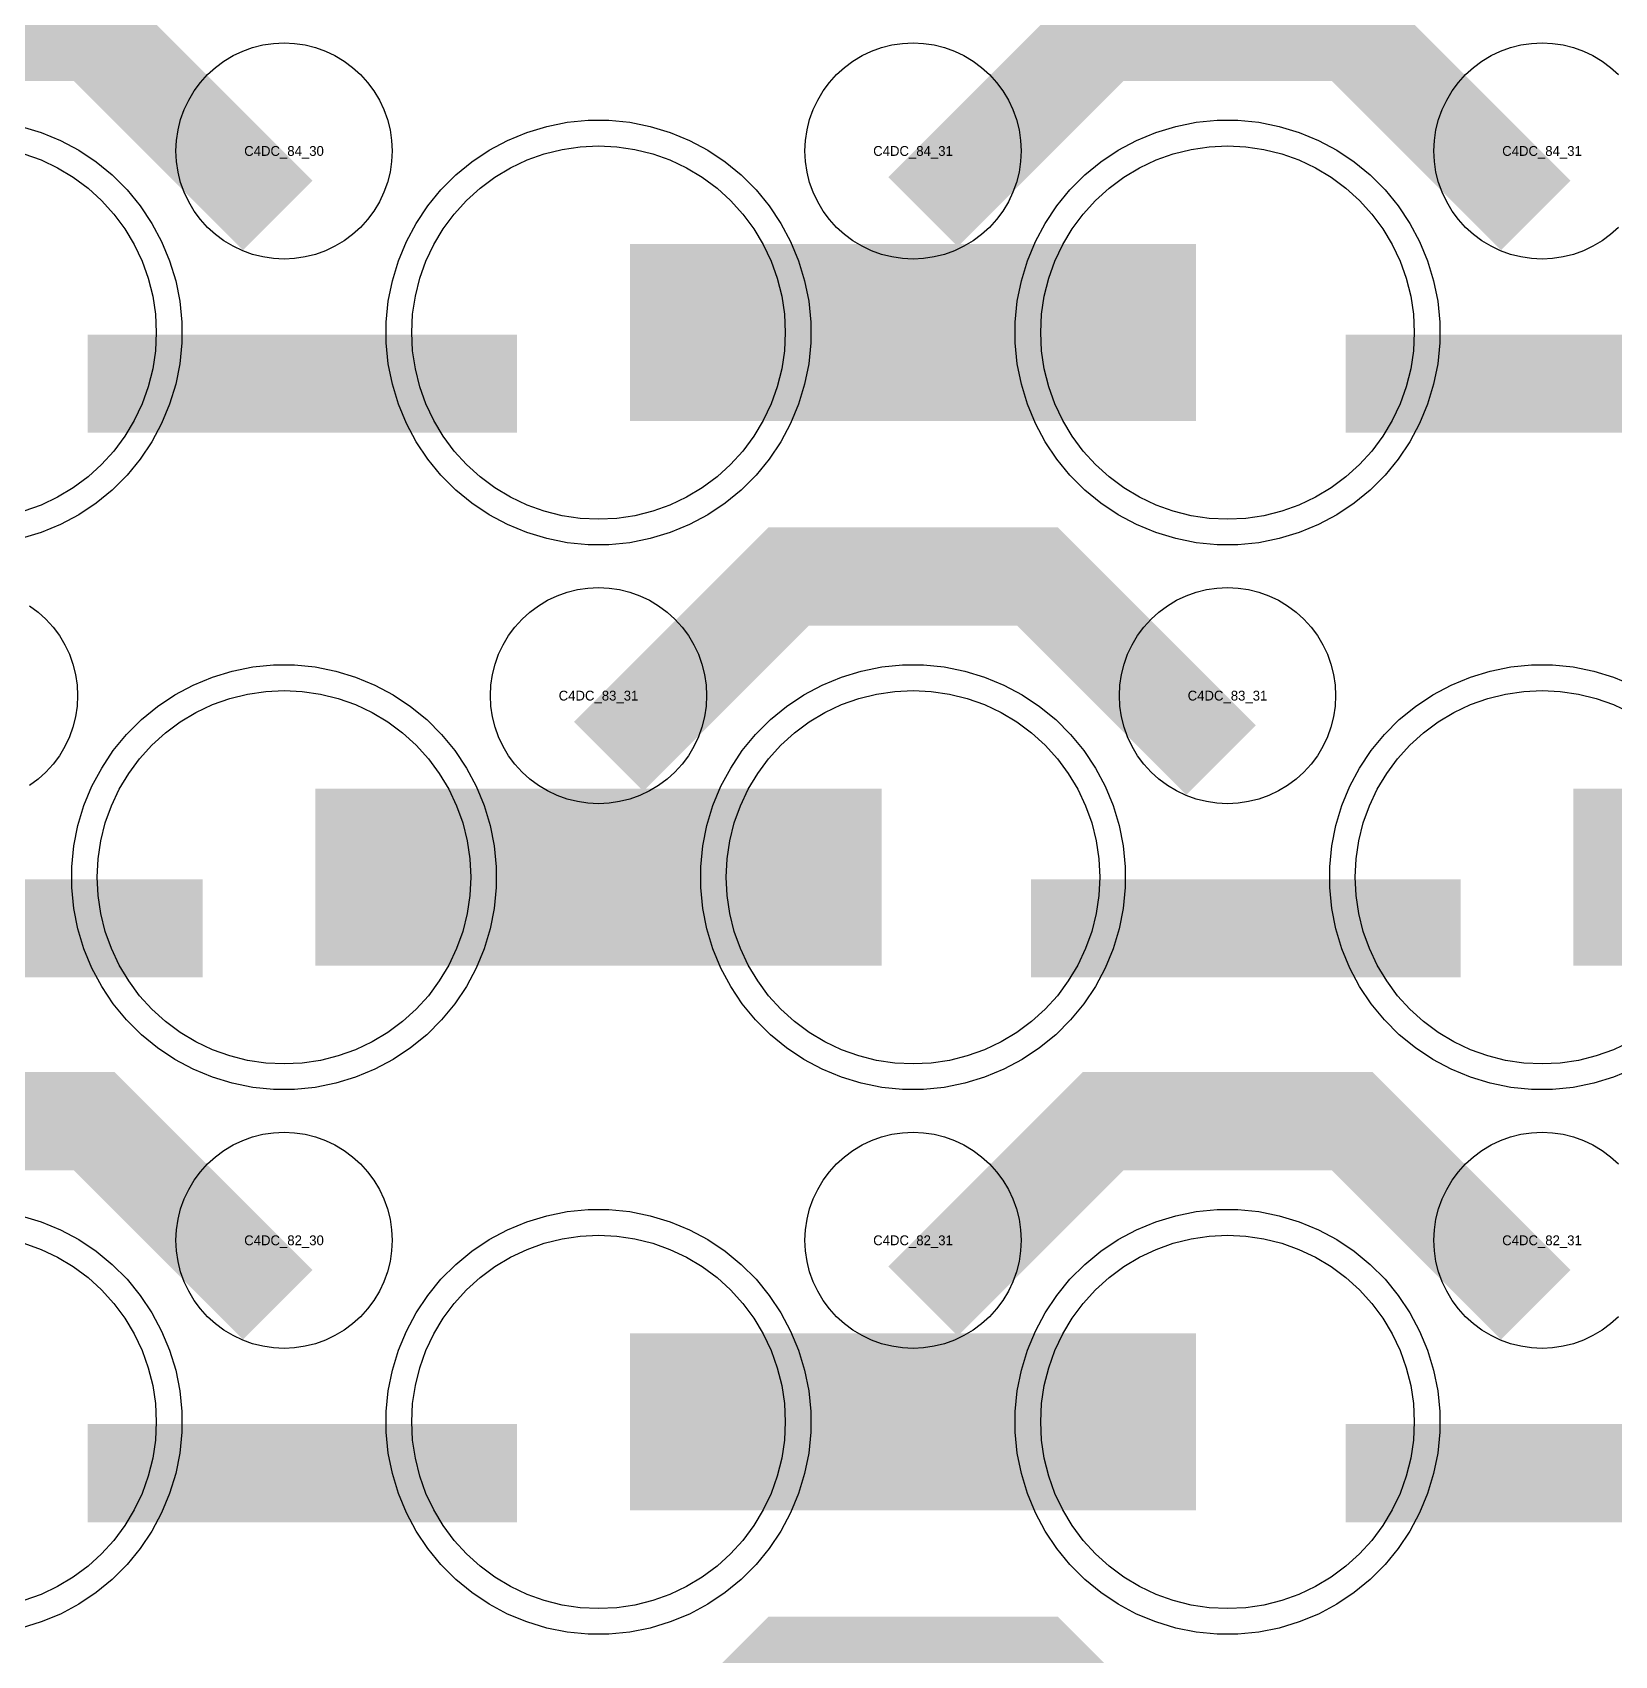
# Model space of a CAD drawing. Extents: x -11880 to 11880, y -14992 to 14992.
# Drawn here: x -2224 to -1821.5, y -3536.8 to -3123.9 of the extents above; entities that cross this region are included whole.
import ezdxf
from ezdxf.enums import TextEntityAlignment as Align

# ---------------------------------------------------------------- set-up
doc = ezdxf.new("R2010")
doc.units = 0
doc.header["$MEASUREMENT"] = 0
for name, color, linetype in [('GDS_775_DT_237', 138, 'CONTINUOUS'), ('RDL1_FS', 34, 'CONTINUOUS'), ('RDL_BS', 160, 'CONTINUOUS')]:
    doc.layers.add(name, color=color, linetype=linetype)

msp = doc.modelspace()

# ---------------------------------------------------------------- linework, layer by layer
at = {"layer": 'RDL1_FS'}
for points in [[(-2080, -3247.694), (-2084.657, -3247.465), (-2089.268, -3246.781), (-2093.791, -3245.649), (-2098.181, -3244.077), (-2102.395, -3242.085), (-2106.395, -3239.687), (-2110.14, -3236.909), (-2113.594, -3233.779), (-2116.724, -3230.325), (-2119.502, -3226.58), (-2121.9, -3222.58), (-2123.892, -3218.366), (-2125.464, -3213.976), (-2126.596, -3209.453), (-2127.28, -3204.842), (-2127.509, -3200.185), (-2127.28, -3195.528), (-2126.596, -3190.917), (-2125.464, -3186.394), (-2123.892, -3182.004), (-2121.9, -3177.79), (-2119.502, -3173.79), (-2116.724, -3170.045), (-2113.594, -3166.591), (-2110.14, -3163.461), (-2106.395, -3160.683), (-2102.395, -3158.285), (-2098.181, -3156.293), (-2093.791, -3154.721), (-2089.268, -3153.589), (-2084.657, -3152.905), (-2080, -3152.676), (-2075.343, -3152.905), (-2070.732, -3153.589), (-2066.209, -3154.721), (-2061.819, -3156.293), (-2057.605, -3158.285), (-2053.605, -3160.683), (-2049.86, -3163.461), (-2046.406, -3166.591), (-2043.276, -3170.045), (-2040.498, -3173.79), (-2038.1, -3177.79), (-2036.108, -3182.004), (-2034.536, -3186.394), (-2033.404, -3190.917), (-2032.72, -3195.528), (-2032.491, -3200.185), (-2032.72, -3204.842), (-2033.404, -3209.453), (-2034.536, -3213.976), (-2036.108, -3218.366), (-2038.1, -3222.58), (-2040.498, -3226.58), (-2043.276, -3230.325), (-2046.406, -3233.779), (-2049.86, -3236.909), (-2053.605, -3239.687), (-2057.605, -3242.085), (-2061.819, -3244.077), (-2066.209, -3245.649), (-2070.732, -3246.781), (-2075.343, -3247.465)], [(-1920, -3247.694), (-1924.657, -3247.465), (-1929.268, -3246.781), (-1933.791, -3245.649), (-1938.181, -3244.077), (-1942.395, -3242.085), (-1946.395, -3239.687), (-1950.14, -3236.909), (-1953.594, -3233.779), (-1956.724, -3230.325), (-1959.502, -3226.58), (-1961.9, -3222.58), (-1963.892, -3218.366), (-1965.464, -3213.976), (-1966.596, -3209.453), (-1967.28, -3204.842), (-1967.509, -3200.185), (-1967.28, -3195.528), (-1966.596, -3190.917), (-1965.464, -3186.394), (-1963.892, -3182.004), (-1961.9, -3177.79), (-1959.502, -3173.79), (-1956.724, -3170.045), (-1953.594, -3166.591), (-1950.14, -3163.461), (-1946.395, -3160.683), (-1942.395, -3158.285), (-1938.181, -3156.293), (-1933.791, -3154.721), (-1929.268, -3153.589), (-1924.657, -3152.905), (-1920, -3152.676), (-1915.343, -3152.905), (-1910.732, -3153.589), (-1906.209, -3154.721), (-1901.819, -3156.293), (-1897.605, -3158.285), (-1893.605, -3160.683), (-1889.86, -3163.461), (-1886.406, -3166.591), (-1883.276, -3170.045), (-1880.498, -3173.79), (-1878.1, -3177.79), (-1876.108, -3182.004), (-1874.536, -3186.394), (-1873.404, -3190.917), (-1872.72, -3195.528), (-1872.491, -3200.185), (-1872.72, -3204.842), (-1873.404, -3209.453), (-1874.536, -3213.976), (-1876.108, -3218.366), (-1878.1, -3222.58), (-1880.498, -3226.58), (-1883.276, -3230.325), (-1886.406, -3233.779), (-1889.86, -3236.909), (-1893.605, -3239.687), (-1897.605, -3242.085), (-1901.819, -3244.077), (-1906.209, -3245.649), (-1910.732, -3246.781), (-1915.343, -3247.465)], [(-2160, -3386.254), (-2164.657, -3386.025), (-2169.268, -3385.341), (-2173.791, -3384.209), (-2178.181, -3382.637), (-2182.395, -3380.645), (-2186.395, -3378.247), (-2190.14, -3375.469), (-2193.594, -3372.339), (-2196.724, -3368.885), (-2199.502, -3365.14), (-2201.9, -3361.14), (-2203.892, -3356.926), (-2205.464, -3352.536), (-2206.596, -3348.013), (-2207.28, -3343.402), (-2207.509, -3338.745), (-2207.28, -3334.088), (-2206.596, -3329.477), (-2205.464, -3324.954), (-2203.892, -3320.564), (-2201.9, -3316.35), (-2199.502, -3312.35), (-2196.724, -3308.605), (-2193.594, -3305.151), (-2190.14, -3302.021), (-2186.395, -3299.243), (-2182.395, -3296.845), (-2178.181, -3294.853), (-2173.791, -3293.281), (-2169.268, -3292.149), (-2164.657, -3291.465), (-2160, -3291.236), (-2155.343, -3291.465), (-2150.732, -3292.149), (-2146.209, -3293.281), (-2141.819, -3294.853), (-2137.605, -3296.845), (-2133.605, -3299.243), (-2129.86, -3302.021), (-2126.406, -3305.151), (-2123.276, -3308.605), (-2120.498, -3312.35), (-2118.1, -3316.35), (-2116.108, -3320.564), (-2114.536, -3324.954), (-2113.404, -3329.477), (-2112.72, -3334.088), (-2112.491, -3338.745), (-2112.72, -3343.402), (-2113.404, -3348.013), (-2114.536, -3352.536), (-2116.108, -3356.926), (-2118.1, -3361.14), (-2120.498, -3365.14), (-2123.276, -3368.885), (-2126.406, -3372.339), (-2129.86, -3375.469), (-2133.605, -3378.247), (-2137.605, -3380.645), (-2141.819, -3382.637), (-2146.209, -3384.209), (-2150.732, -3385.341), (-2155.343, -3386.025)], [(-2000, -3386.254), (-2004.657, -3386.025), (-2009.268, -3385.341), (-2013.791, -3384.209), (-2018.181, -3382.637), (-2022.395, -3380.645), (-2026.395, -3378.247), (-2030.14, -3375.469), (-2033.594, -3372.339), (-2036.724, -3368.885), (-2039.502, -3365.14), (-2041.9, -3361.14), (-2043.892, -3356.926), (-2045.464, -3352.536), (-2046.596, -3348.013), (-2047.28, -3343.402), (-2047.509, -3338.745), (-2047.28, -3334.088), (-2046.596, -3329.477), (-2045.464, -3324.954), (-2043.892, -3320.564), (-2041.9, -3316.35), (-2039.502, -3312.35), (-2036.724, -3308.605), (-2033.594, -3305.151), (-2030.14, -3302.021), (-2026.395, -3299.243), (-2022.395, -3296.845), (-2018.181, -3294.853), (-2013.791, -3293.281), (-2009.268, -3292.149), (-2004.657, -3291.465), (-2000, -3291.236), (-1995.343, -3291.465), (-1990.732, -3292.149), (-1986.209, -3293.281), (-1981.819, -3294.853), (-1977.605, -3296.845), (-1973.605, -3299.243), (-1969.86, -3302.021), (-1966.406, -3305.151), (-1963.276, -3308.605), (-1960.498, -3312.35), (-1958.1, -3316.35), (-1956.108, -3320.564), (-1954.536, -3324.954), (-1953.404, -3329.477), (-1952.72, -3334.088), (-1952.491, -3338.745), (-1952.72, -3343.402), (-1953.404, -3348.013), (-1954.536, -3352.536), (-1956.108, -3356.926), (-1958.1, -3361.14), (-1960.498, -3365.14), (-1963.276, -3368.885), (-1966.406, -3372.339), (-1969.86, -3375.469), (-1973.605, -3378.247), (-1977.605, -3380.645), (-1981.819, -3382.637), (-1986.209, -3384.209), (-1990.732, -3385.341), (-1995.343, -3386.025)], [(-2080, -3524.819), (-2084.657, -3524.59), (-2089.268, -3523.906), (-2093.791, -3522.774), (-2098.181, -3521.202), (-2102.395, -3519.21), (-2106.395, -3516.812), (-2110.14, -3514.034), (-2113.594, -3510.904), (-2116.724, -3507.45), (-2119.502, -3503.705), (-2121.9, -3499.705), (-2123.892, -3495.491), (-2125.464, -3491.101), (-2126.596, -3486.578), (-2127.28, -3481.967), (-2127.509, -3477.31), (-2127.28, -3472.653), (-2126.596, -3468.042), (-2125.464, -3463.519), (-2123.892, -3459.129), (-2121.9, -3454.915), (-2119.502, -3450.915), (-2116.724, -3447.17), (-2113.594, -3443.716), (-2110.14, -3440.586), (-2106.395, -3437.808), (-2102.395, -3435.41), (-2098.181, -3433.418), (-2093.791, -3431.846), (-2089.268, -3430.714), (-2084.657, -3430.03), (-2080, -3429.801), (-2075.343, -3430.03), (-2070.732, -3430.714), (-2066.209, -3431.846), (-2061.819, -3433.418), (-2057.605, -3435.41), (-2053.605, -3437.808), (-2049.86, -3440.586), (-2046.406, -3443.716), (-2043.276, -3447.17), (-2040.498, -3450.915), (-2038.1, -3454.915), (-2036.108, -3459.129), (-2034.536, -3463.519), (-2033.404, -3468.042), (-2032.72, -3472.653), (-2032.491, -3477.31), (-2032.72, -3481.967), (-2033.404, -3486.578), (-2034.536, -3491.101), (-2036.108, -3495.491), (-2038.1, -3499.705), (-2040.498, -3503.705), (-2043.276, -3507.45), (-2046.406, -3510.904), (-2049.86, -3514.034), (-2053.605, -3516.812), (-2057.605, -3519.21), (-2061.819, -3521.202), (-2066.209, -3522.774), (-2070.732, -3523.906), (-2075.343, -3524.59)], [(-1920, -3524.819), (-1924.657, -3524.59), (-1929.268, -3523.906), (-1933.791, -3522.774), (-1938.181, -3521.202), (-1942.395, -3519.21), (-1946.395, -3516.812), (-1950.14, -3514.034), (-1953.594, -3510.904), (-1956.724, -3507.45), (-1959.502, -3503.705), (-1961.9, -3499.705), (-1963.892, -3495.491), (-1965.464, -3491.101), (-1966.596, -3486.578), (-1967.28, -3481.967), (-1967.509, -3477.31), (-1967.28, -3472.653), (-1966.596, -3468.042), (-1965.464, -3463.519), (-1963.892, -3459.129), (-1961.9, -3454.915), (-1959.502, -3450.915), (-1956.724, -3447.17), (-1953.594, -3443.716), (-1950.14, -3440.586), (-1946.395, -3437.808), (-1942.395, -3435.41), (-1938.181, -3433.418), (-1933.791, -3431.846), (-1929.268, -3430.714), (-1924.657, -3430.03), (-1920, -3429.801), (-1915.343, -3430.03), (-1910.732, -3430.714), (-1906.209, -3431.846), (-1901.819, -3433.418), (-1897.605, -3435.41), (-1893.605, -3437.808), (-1889.86, -3440.586), (-1886.406, -3443.716), (-1883.276, -3447.17), (-1880.498, -3450.915), (-1878.1, -3454.915), (-1876.108, -3459.129), (-1874.536, -3463.519), (-1873.404, -3468.042), (-1872.72, -3472.653), (-1872.491, -3477.31), (-1872.72, -3481.967), (-1873.404, -3486.578), (-1874.536, -3491.101), (-1876.108, -3495.491), (-1878.1, -3499.705), (-1880.498, -3503.705), (-1883.276, -3507.45), (-1886.406, -3510.904), (-1889.86, -3514.034), (-1893.605, -3516.812), (-1897.605, -3519.21), (-1901.819, -3521.202), (-1906.209, -3522.774), (-1910.732, -3523.906), (-1915.343, -3524.59)]]:
    msp.add_lwpolyline(points, close=True, dxfattribs=at)
for points in [[(-2226.209, -3154.721), (-2221.819, -3156.293), (-2217.605, -3158.285), (-2213.605, -3160.683), (-2209.86, -3163.461), (-2206.406, -3166.591), (-2203.276, -3170.045), (-2200.498, -3173.79), (-2198.1, -3177.79), (-2196.108, -3182.004), (-2194.536, -3186.394), (-2193.404, -3190.917), (-2192.72, -3195.528), (-2192.491, -3200.185), (-2192.72, -3204.842), (-2193.404, -3209.453), (-2194.536, -3213.976), (-2196.108, -3218.366), (-2198.1, -3222.58), (-2200.498, -3226.58), (-2203.276, -3230.325), (-2206.406, -3233.779), (-2209.86, -3236.909), (-2213.605, -3239.687), (-2217.605, -3242.085), (-2221.819, -3244.077), (-2226.209, -3245.649)], [(-1817.605, -3380.645), (-1821.819, -3382.637), (-1826.209, -3384.209), (-1830.732, -3385.341), (-1835.343, -3386.025), (-1840, -3386.254), (-1844.657, -3386.025), (-1849.268, -3385.341), (-1853.791, -3384.209), (-1858.181, -3382.637), (-1862.395, -3380.645), (-1866.395, -3378.247), (-1870.14, -3375.469), (-1873.594, -3372.339), (-1876.724, -3368.885), (-1879.502, -3365.14), (-1881.9, -3361.14), (-1883.892, -3356.926), (-1885.464, -3352.536), (-1886.596, -3348.013), (-1887.28, -3343.402), (-1887.509, -3338.745), (-1887.28, -3334.088), (-1886.596, -3329.477), (-1885.464, -3324.954), (-1883.892, -3320.564), (-1881.9, -3316.35), (-1879.502, -3312.35), (-1876.724, -3308.605), (-1873.594, -3305.151), (-1870.14, -3302.021), (-1866.395, -3299.243), (-1862.395, -3296.845), (-1858.181, -3294.853), (-1853.791, -3293.281), (-1849.268, -3292.149), (-1844.657, -3291.465), (-1840, -3291.236), (-1835.343, -3291.465), (-1830.732, -3292.149), (-1826.209, -3293.281), (-1821.819, -3294.853), (-1817.605, -3296.845)], [(-2226.209, -3431.846), (-2221.819, -3433.418), (-2217.605, -3435.41), (-2213.605, -3437.808), (-2209.86, -3440.586), (-2206.406, -3443.716), (-2203.276, -3447.17), (-2200.498, -3450.915), (-2198.1, -3454.915), (-2196.108, -3459.129), (-2194.536, -3463.519), (-2193.404, -3468.042), (-2192.72, -3472.653), (-2192.491, -3477.31), (-2192.72, -3481.967), (-2193.404, -3486.578), (-2194.536, -3491.101), (-2196.108, -3495.491), (-2198.1, -3499.705), (-2200.498, -3503.705), (-2203.276, -3507.45), (-2206.406, -3510.904), (-2209.86, -3514.034), (-2213.605, -3516.812), (-2217.605, -3519.21), (-2221.819, -3521.202), (-2226.209, -3522.774)]]:
    msp.add_lwpolyline(points, dxfattribs=at)
for points in [[(-2071.998, -3200.185, 45, 45, 0), (-1999.998, -3200.185, 45, 45, 0)], [(-1999.998, -3200.185, 45, 45, 0), (-1927.998, -3200.185, 45, 45, 0)], [(-2151.998, -3338.745, 45, 45, 0), (-2079.998, -3338.745, 45, 45, 0)], [(-2079.998, -3338.745, 45, 45, 0), (-2007.998, -3338.745, 45, 45, 0)], [(-1831.998, -3338.745, 45, 45, 0), (-1759.998, -3338.745, 45, 45, 0)], [(-2071.998, -3477.31, 45, 45, 0), (-1999.998, -3477.31, 45, 45, 0)], [(-1999.998, -3477.31, 45, 45, 0), (-1927.998, -3477.31, 45, 45, 0)]]:
    msp.add_lwpolyline(points, format="xyseb", dxfattribs=at)
at = {"layer": 'RDL_BS'}
for points in [[(-2161.599, -3170.398, 25, 25, 0), (-2208.313, -3123.684, 25, 25, 0), (-2238.071, -3123.684, 25, 25, 0)], [(-1997.438, -3169.499, 25, 25, 0), (-1951.623, -3123.684, 25, 25, 0), (-1918.07, -3123.684, 25, 25, 0)], [(-1841.599, -3170.398, 25, 25, 0), (-1888.313, -3123.684, 25, 25, 0), (-1918.071, -3123.684, 25, 25, 0)], [(-2209.984, -3213.198, 25, 25, 0), (-2100.719, -3213.198, 25, 25, 0)], [(-1889.984, -3213.198, 25, 25, 0), (-1780.719, -3213.198, 25, 25, 0)], [(-2077.438, -3308.059, 25, 25, 0), (-2031.623, -3262.244, 25, 25, 0), (-1998.07, -3262.244, 25, 25, 0)], [(-1921.599, -3308.958, 25, 25, 0), (-1968.313, -3262.244, 25, 25, 0), (-1998.071, -3262.244, 25, 25, 0)], [(-2289.984, -3351.758, 25, 25, 0), (-2180.719, -3351.758, 25, 25, 0)], [(-1969.984, -3351.758, 25, 25, 0), (-1860.719, -3351.758, 25, 25, 0)], [(-2161.599, -3447.523, 25, 25, 0), (-2208.313, -3400.809, 25, 25, 0), (-2238.071, -3400.809, 25, 25, 0)], [(-1997.438, -3446.624, 25, 25, 0), (-1951.623, -3400.809, 25, 25, 0), (-1918.07, -3400.809, 25, 25, 0)], [(-1841.599, -3447.523, 25, 25, 0), (-1888.313, -3400.809, 25, 25, 0), (-1918.071, -3400.809, 25, 25, 0)], [(-2209.984, -3490.323, 25, 25, 0), (-2100.719, -3490.323, 25, 25, 0)], [(-1889.984, -3490.323, 25, 25, 0), (-1780.719, -3490.323, 25, 25, 0)], [(-2077.438, -3585.189, 25, 25, 0), (-2031.623, -3539.374, 25, 25, 0), (-1998.07, -3539.374, 25, 25, 0)], [(-1921.599, -3586.088, 25, 25, 0), (-1968.313, -3539.374, 25, 25, 0), (-1998.071, -3539.374, 25, 25, 0)]]:
    msp.add_lwpolyline(points, format="xyseb", dxfattribs=at)
for points in [[(-2160, -3181.491), (-2162.693, -3181.359), (-2165.365, -3180.963), (-2167.984, -3180.306), (-2170.519, -3179.399), (-2172.956, -3178.247), (-2175.28, -3176.854), (-2177.443, -3175.251), (-2179.442, -3173.439), (-2181.254, -3171.44), (-2182.857, -3169.277), (-2184.25, -3166.953), (-2185.402, -3164.516), (-2186.309, -3161.981), (-2186.966, -3159.362), (-2187.362, -3156.69), (-2187.494, -3153.997), (-2187.362, -3151.304), (-2186.966, -3148.632), (-2186.309, -3146.013), (-2185.402, -3143.478), (-2184.25, -3141.041), (-2182.857, -3138.717), (-2181.254, -3136.554), (-2179.442, -3134.555), (-2177.443, -3132.743), (-2175.28, -3131.14), (-2172.956, -3129.747), (-2170.519, -3128.595), (-2167.984, -3127.688), (-2165.365, -3127.031), (-2162.693, -3126.635), (-2160, -3126.503), (-2157.307, -3126.635), (-2154.635, -3127.031), (-2152.016, -3127.688), (-2149.481, -3128.595), (-2147.044, -3129.747), (-2144.72, -3131.14), (-2142.557, -3132.743), (-2140.558, -3134.555), (-2138.746, -3136.554), (-2137.143, -3138.717), (-2135.75, -3141.041), (-2134.598, -3143.478), (-2133.691, -3146.013), (-2133.034, -3148.632), (-2132.638, -3151.304), (-2132.506, -3153.997), (-2132.638, -3156.69), (-2133.034, -3159.362), (-2133.691, -3161.981), (-2134.598, -3164.516), (-2135.75, -3166.953), (-2137.143, -3169.277), (-2138.746, -3171.44), (-2140.558, -3173.439), (-2142.557, -3175.251), (-2144.72, -3176.854), (-2147.044, -3178.247), (-2149.481, -3179.399), (-2152.016, -3180.306), (-2154.635, -3180.963), (-2157.307, -3181.359)], [(-2000, -3181.491), (-2002.693, -3181.359), (-2005.365, -3180.963), (-2007.984, -3180.306), (-2010.519, -3179.399), (-2012.956, -3178.247), (-2015.28, -3176.854), (-2017.443, -3175.251), (-2019.442, -3173.439), (-2021.254, -3171.44), (-2022.857, -3169.277), (-2024.25, -3166.953), (-2025.402, -3164.516), (-2026.309, -3161.981), (-2026.966, -3159.362), (-2027.362, -3156.69), (-2027.494, -3153.997), (-2027.362, -3151.304), (-2026.966, -3148.632), (-2026.309, -3146.013), (-2025.402, -3143.478), (-2024.25, -3141.041), (-2022.857, -3138.717), (-2021.254, -3136.554), (-2019.442, -3134.555), (-2017.443, -3132.743), (-2015.28, -3131.14), (-2012.956, -3129.747), (-2010.519, -3128.595), (-2007.984, -3127.688), (-2005.365, -3127.031), (-2002.693, -3126.635), (-2000, -3126.503), (-1997.307, -3126.635), (-1994.635, -3127.031), (-1992.016, -3127.688), (-1989.481, -3128.595), (-1987.044, -3129.747), (-1984.72, -3131.14), (-1982.557, -3132.743), (-1980.558, -3134.555), (-1978.746, -3136.554), (-1977.143, -3138.717), (-1975.75, -3141.041), (-1974.598, -3143.478), (-1973.691, -3146.013), (-1973.034, -3148.632), (-1972.638, -3151.304), (-1972.506, -3153.997), (-1972.638, -3156.69), (-1973.034, -3159.362), (-1973.691, -3161.981), (-1974.598, -3164.516), (-1975.75, -3166.953), (-1977.143, -3169.277), (-1978.746, -3171.44), (-1980.558, -3173.439), (-1982.557, -3175.251), (-1984.72, -3176.854), (-1987.044, -3178.247), (-1989.481, -3179.399), (-1992.016, -3180.306), (-1994.635, -3180.963), (-1997.307, -3181.359)], [(-2082.644, -3254.185), (-2087.938, -3253.668), (-2093.165, -3252.622), (-2098.205, -3251.091), (-2103.115, -3249.06), (-2107.777, -3246.568), (-2112.191, -3243.621), (-2116.292, -3240.259), (-2120.074, -3236.477), (-2123.436, -3232.376), (-2126.383, -3227.962), (-2128.875, -3223.3), (-2130.906, -3218.39), (-2132.437, -3213.35), (-2133.483, -3208.123), (-2134, -3202.829), (-2134, -3197.541), (-2133.483, -3192.247), (-2132.437, -3187.02), (-2130.906, -3181.98), (-2128.875, -3177.07), (-2126.383, -3172.408), (-2123.436, -3167.994), (-2120.074, -3163.893), (-2116.292, -3160.111), (-2112.191, -3156.749), (-2107.777, -3153.802), (-2103.115, -3151.31), (-2098.205, -3149.279), (-2093.165, -3147.748), (-2087.938, -3146.702), (-2082.644, -3146.185), (-2077.356, -3146.185), (-2072.062, -3146.702), (-2066.835, -3147.748), (-2061.795, -3149.279), (-2056.885, -3151.31), (-2052.223, -3153.802), (-2047.809, -3156.749), (-2043.708, -3160.111), (-2039.926, -3163.893), (-2036.564, -3167.994), (-2033.617, -3172.408), (-2031.125, -3177.07), (-2029.094, -3181.98), (-2027.563, -3187.02), (-2026.517, -3192.247), (-2026, -3197.541), (-2026, -3202.829), (-2026.517, -3208.123), (-2027.563, -3213.35), (-2029.094, -3218.39), (-2031.125, -3223.3), (-2033.617, -3227.962), (-2036.564, -3232.376), (-2039.926, -3236.477), (-2043.708, -3240.259), (-2047.809, -3243.621), (-2052.223, -3246.568), (-2056.885, -3249.06), (-2061.795, -3251.091), (-2066.835, -3252.622), (-2072.062, -3253.668), (-2077.356, -3254.185)], [(-1922.644, -3254.185), (-1927.938, -3253.668), (-1933.165, -3252.622), (-1938.205, -3251.091), (-1943.115, -3249.06), (-1947.777, -3246.568), (-1952.191, -3243.621), (-1956.292, -3240.259), (-1960.074, -3236.477), (-1963.436, -3232.376), (-1966.383, -3227.962), (-1968.875, -3223.3), (-1970.906, -3218.39), (-1972.437, -3213.35), (-1973.483, -3208.123), (-1974, -3202.829), (-1974, -3197.541), (-1973.483, -3192.247), (-1972.437, -3187.02), (-1970.906, -3181.98), (-1968.875, -3177.07), (-1966.383, -3172.408), (-1963.436, -3167.994), (-1960.074, -3163.893), (-1956.292, -3160.111), (-1952.191, -3156.749), (-1947.777, -3153.802), (-1943.115, -3151.31), (-1938.205, -3149.279), (-1933.165, -3147.748), (-1927.938, -3146.702), (-1922.644, -3146.185), (-1917.356, -3146.185), (-1912.062, -3146.702), (-1906.835, -3147.748), (-1901.795, -3149.279), (-1896.885, -3151.31), (-1892.223, -3153.802), (-1887.809, -3156.749), (-1883.708, -3160.111), (-1879.926, -3163.893), (-1876.564, -3167.994), (-1873.617, -3172.408), (-1871.125, -3177.07), (-1869.094, -3181.98), (-1867.563, -3187.02), (-1866.517, -3192.247), (-1866, -3197.541), (-1866, -3202.829), (-1866.517, -3208.123), (-1867.563, -3213.35), (-1869.094, -3218.39), (-1871.125, -3223.3), (-1873.617, -3227.962), (-1876.564, -3232.376), (-1879.926, -3236.477), (-1883.708, -3240.259), (-1887.809, -3243.621), (-1892.223, -3246.568), (-1896.885, -3249.06), (-1901.795, -3251.091), (-1906.835, -3252.622), (-1912.062, -3253.668), (-1917.356, -3254.185)], [(-2080, -3320.051), (-2082.693, -3319.919), (-2085.365, -3319.523), (-2087.984, -3318.866), (-2090.519, -3317.959), (-2092.956, -3316.807), (-2095.28, -3315.414), (-2097.443, -3313.811), (-2099.442, -3311.999), (-2101.254, -3310), (-2102.857, -3307.837), (-2104.25, -3305.513), (-2105.402, -3303.076), (-2106.309, -3300.541), (-2106.966, -3297.922), (-2107.362, -3295.25), (-2107.494, -3292.557), (-2107.362, -3289.864), (-2106.966, -3287.192), (-2106.309, -3284.573), (-2105.402, -3282.038), (-2104.25, -3279.601), (-2102.857, -3277.277), (-2101.254, -3275.114), (-2099.442, -3273.115), (-2097.443, -3271.303), (-2095.28, -3269.7), (-2092.956, -3268.307), (-2090.519, -3267.155), (-2087.984, -3266.248), (-2085.365, -3265.591), (-2082.693, -3265.195), (-2080, -3265.063), (-2077.307, -3265.195), (-2074.635, -3265.591), (-2072.016, -3266.248), (-2069.481, -3267.155), (-2067.044, -3268.307), (-2064.72, -3269.7), (-2062.557, -3271.303), (-2060.558, -3273.115), (-2058.746, -3275.114), (-2057.143, -3277.277), (-2055.75, -3279.601), (-2054.598, -3282.038), (-2053.691, -3284.573), (-2053.034, -3287.192), (-2052.638, -3289.864), (-2052.506, -3292.557), (-2052.638, -3295.25), (-2053.034, -3297.922), (-2053.691, -3300.541), (-2054.598, -3303.076), (-2055.75, -3305.513), (-2057.143, -3307.837), (-2058.746, -3310), (-2060.558, -3311.999), (-2062.557, -3313.811), (-2064.72, -3315.414), (-2067.044, -3316.807), (-2069.481, -3317.959), (-2072.016, -3318.866), (-2074.635, -3319.523), (-2077.307, -3319.919)], [(-1920, -3320.051), (-1922.693, -3319.919), (-1925.365, -3319.523), (-1927.984, -3318.866), (-1930.519, -3317.959), (-1932.956, -3316.807), (-1935.28, -3315.414), (-1937.443, -3313.811), (-1939.442, -3311.999), (-1941.254, -3310), (-1942.857, -3307.837), (-1944.25, -3305.513), (-1945.402, -3303.076), (-1946.309, -3300.541), (-1946.966, -3297.922), (-1947.362, -3295.25), (-1947.494, -3292.557), (-1947.362, -3289.864), (-1946.966, -3287.192), (-1946.309, -3284.573), (-1945.402, -3282.038), (-1944.25, -3279.601), (-1942.857, -3277.277), (-1941.254, -3275.114), (-1939.442, -3273.115), (-1937.443, -3271.303), (-1935.28, -3269.7), (-1932.956, -3268.307), (-1930.519, -3267.155), (-1927.984, -3266.248), (-1925.365, -3265.591), (-1922.693, -3265.195), (-1920, -3265.063), (-1917.307, -3265.195), (-1914.635, -3265.591), (-1912.016, -3266.248), (-1909.481, -3267.155), (-1907.044, -3268.307), (-1904.72, -3269.7), (-1902.557, -3271.303), (-1900.558, -3273.115), (-1898.746, -3275.114), (-1897.143, -3277.277), (-1895.75, -3279.601), (-1894.598, -3282.038), (-1893.691, -3284.573), (-1893.034, -3287.192), (-1892.638, -3289.864), (-1892.506, -3292.557), (-1892.638, -3295.25), (-1893.034, -3297.922), (-1893.691, -3300.541), (-1894.598, -3303.076), (-1895.75, -3305.513), (-1897.143, -3307.837), (-1898.746, -3310), (-1900.558, -3311.999), (-1902.557, -3313.811), (-1904.72, -3315.414), (-1907.044, -3316.807), (-1909.481, -3317.959), (-1912.016, -3318.866), (-1914.635, -3319.523), (-1917.307, -3319.919)], [(-2162.644, -3392.745), (-2167.938, -3392.228), (-2173.165, -3391.182), (-2178.205, -3389.651), (-2183.115, -3387.62), (-2187.777, -3385.128), (-2192.191, -3382.181), (-2196.292, -3378.819), (-2200.074, -3375.037), (-2203.436, -3370.936), (-2206.383, -3366.522), (-2208.875, -3361.86), (-2210.906, -3356.95), (-2212.437, -3351.91), (-2213.483, -3346.683), (-2214, -3341.389), (-2214, -3336.101), (-2213.483, -3330.807), (-2212.437, -3325.58), (-2210.906, -3320.54), (-2208.875, -3315.63), (-2206.383, -3310.968), (-2203.436, -3306.554), (-2200.074, -3302.453), (-2196.292, -3298.671), (-2192.191, -3295.309), (-2187.777, -3292.362), (-2183.115, -3289.87), (-2178.205, -3287.839), (-2173.165, -3286.308), (-2167.938, -3285.262), (-2162.644, -3284.745), (-2157.356, -3284.745), (-2152.062, -3285.262), (-2146.835, -3286.308), (-2141.795, -3287.839), (-2136.885, -3289.87), (-2132.223, -3292.362), (-2127.809, -3295.309), (-2123.708, -3298.671), (-2119.926, -3302.453), (-2116.564, -3306.554), (-2113.617, -3310.968), (-2111.125, -3315.63), (-2109.094, -3320.54), (-2107.563, -3325.58), (-2106.517, -3330.807), (-2106, -3336.101), (-2106, -3341.389), (-2106.517, -3346.683), (-2107.563, -3351.91), (-2109.094, -3356.95), (-2111.125, -3361.86), (-2113.617, -3366.522), (-2116.564, -3370.936), (-2119.926, -3375.037), (-2123.708, -3378.819), (-2127.809, -3382.181), (-2132.223, -3385.128), (-2136.885, -3387.62), (-2141.795, -3389.651), (-2146.835, -3391.182), (-2152.062, -3392.228), (-2157.356, -3392.745)], [(-2002.644, -3392.745), (-2007.938, -3392.228), (-2013.165, -3391.182), (-2018.205, -3389.651), (-2023.115, -3387.62), (-2027.777, -3385.128), (-2032.191, -3382.181), (-2036.292, -3378.819), (-2040.074, -3375.037), (-2043.436, -3370.936), (-2046.383, -3366.522), (-2048.875, -3361.86), (-2050.906, -3356.95), (-2052.437, -3351.91), (-2053.483, -3346.683), (-2054, -3341.389), (-2054, -3336.101), (-2053.483, -3330.807), (-2052.437, -3325.58), (-2050.906, -3320.54), (-2048.875, -3315.63), (-2046.383, -3310.968), (-2043.436, -3306.554), (-2040.074, -3302.453), (-2036.292, -3298.671), (-2032.191, -3295.309), (-2027.777, -3292.362), (-2023.115, -3289.87), (-2018.205, -3287.839), (-2013.165, -3286.308), (-2007.938, -3285.262), (-2002.644, -3284.745), (-1997.356, -3284.745), (-1992.062, -3285.262), (-1986.835, -3286.308), (-1981.795, -3287.839), (-1976.885, -3289.87), (-1972.223, -3292.362), (-1967.809, -3295.309), (-1963.708, -3298.671), (-1959.926, -3302.453), (-1956.564, -3306.554), (-1953.617, -3310.968), (-1951.125, -3315.63), (-1949.094, -3320.54), (-1947.563, -3325.58), (-1946.517, -3330.807), (-1946, -3336.101), (-1946, -3341.389), (-1946.517, -3346.683), (-1947.563, -3351.91), (-1949.094, -3356.95), (-1951.125, -3361.86), (-1953.617, -3366.522), (-1956.564, -3370.936), (-1959.926, -3375.037), (-1963.708, -3378.819), (-1967.809, -3382.181), (-1972.223, -3385.128), (-1976.885, -3387.62), (-1981.795, -3389.651), (-1986.835, -3391.182), (-1992.062, -3392.228), (-1997.356, -3392.745)], [(-2160, -3458.616), (-2162.693, -3458.484), (-2165.365, -3458.088), (-2167.984, -3457.431), (-2170.519, -3456.524), (-2172.956, -3455.372), (-2175.28, -3453.979), (-2177.443, -3452.376), (-2179.442, -3450.564), (-2181.254, -3448.565), (-2182.857, -3446.402), (-2184.25, -3444.078), (-2185.402, -3441.641), (-2186.309, -3439.106), (-2186.966, -3436.487), (-2187.362, -3433.815), (-2187.494, -3431.122), (-2187.362, -3428.429), (-2186.966, -3425.757), (-2186.309, -3423.138), (-2185.402, -3420.603), (-2184.25, -3418.166), (-2182.857, -3415.842), (-2181.254, -3413.679), (-2179.442, -3411.68), (-2177.443, -3409.868), (-2175.28, -3408.265), (-2172.956, -3406.872), (-2170.519, -3405.72), (-2167.984, -3404.813), (-2165.365, -3404.156), (-2162.693, -3403.76), (-2160, -3403.628), (-2157.307, -3403.76), (-2154.635, -3404.156), (-2152.016, -3404.813), (-2149.481, -3405.72), (-2147.044, -3406.872), (-2144.72, -3408.265), (-2142.557, -3409.868), (-2140.558, -3411.68), (-2138.746, -3413.679), (-2137.143, -3415.842), (-2135.75, -3418.166), (-2134.598, -3420.603), (-2133.691, -3423.138), (-2133.034, -3425.757), (-2132.638, -3428.429), (-2132.506, -3431.122), (-2132.638, -3433.815), (-2133.034, -3436.487), (-2133.691, -3439.106), (-2134.598, -3441.641), (-2135.75, -3444.078), (-2137.143, -3446.402), (-2138.746, -3448.565), (-2140.558, -3450.564), (-2142.557, -3452.376), (-2144.72, -3453.979), (-2147.044, -3455.372), (-2149.481, -3456.524), (-2152.016, -3457.431), (-2154.635, -3458.088), (-2157.307, -3458.484)], [(-2000, -3458.616), (-2002.693, -3458.484), (-2005.365, -3458.088), (-2007.984, -3457.431), (-2010.519, -3456.524), (-2012.956, -3455.372), (-2015.28, -3453.979), (-2017.443, -3452.376), (-2019.442, -3450.564), (-2021.254, -3448.565), (-2022.857, -3446.402), (-2024.25, -3444.078), (-2025.402, -3441.641), (-2026.309, -3439.106), (-2026.966, -3436.487), (-2027.362, -3433.815), (-2027.494, -3431.122), (-2027.362, -3428.429), (-2026.966, -3425.757), (-2026.309, -3423.138), (-2025.402, -3420.603), (-2024.25, -3418.166), (-2022.857, -3415.842), (-2021.254, -3413.679), (-2019.442, -3411.68), (-2017.443, -3409.868), (-2015.28, -3408.265), (-2012.956, -3406.872), (-2010.519, -3405.72), (-2007.984, -3404.813), (-2005.365, -3404.156), (-2002.693, -3403.76), (-2000, -3403.628), (-1997.307, -3403.76), (-1994.635, -3404.156), (-1992.016, -3404.813), (-1989.481, -3405.72), (-1987.044, -3406.872), (-1984.72, -3408.265), (-1982.557, -3409.868), (-1980.558, -3411.68), (-1978.746, -3413.679), (-1977.143, -3415.842), (-1975.75, -3418.166), (-1974.598, -3420.603), (-1973.691, -3423.138), (-1973.034, -3425.757), (-1972.638, -3428.429), (-1972.506, -3431.122), (-1972.638, -3433.815), (-1973.034, -3436.487), (-1973.691, -3439.106), (-1974.598, -3441.641), (-1975.75, -3444.078), (-1977.143, -3446.402), (-1978.746, -3448.565), (-1980.558, -3450.564), (-1982.557, -3452.376), (-1984.72, -3453.979), (-1987.044, -3455.372), (-1989.481, -3456.524), (-1992.016, -3457.431), (-1994.635, -3458.088), (-1997.307, -3458.484)], [(-2082.644, -3531.31), (-2087.938, -3530.793), (-2093.165, -3529.747), (-2098.205, -3528.216), (-2103.115, -3526.185), (-2107.777, -3523.693), (-2112.191, -3520.746), (-2116.292, -3517.384), (-2120.074, -3513.602), (-2123.436, -3509.501), (-2126.383, -3505.087), (-2128.875, -3500.425), (-2130.906, -3495.515), (-2132.437, -3490.475), (-2133.483, -3485.248), (-2134, -3479.954), (-2134, -3474.666), (-2133.483, -3469.372), (-2132.437, -3464.145), (-2130.906, -3459.105), (-2128.875, -3454.195), (-2126.383, -3449.533), (-2123.436, -3445.119), (-2120.074, -3441.018), (-2116.292, -3437.236), (-2112.191, -3433.874), (-2107.777, -3430.927), (-2103.115, -3428.435), (-2098.205, -3426.404), (-2093.165, -3424.873), (-2087.938, -3423.827), (-2082.644, -3423.31), (-2077.356, -3423.31), (-2072.062, -3423.827), (-2066.835, -3424.873), (-2061.795, -3426.404), (-2056.885, -3428.435), (-2052.223, -3430.927), (-2047.809, -3433.874), (-2043.708, -3437.236), (-2039.926, -3441.018), (-2036.564, -3445.119), (-2033.617, -3449.533), (-2031.125, -3454.195), (-2029.094, -3459.105), (-2027.563, -3464.145), (-2026.517, -3469.372), (-2026, -3474.666), (-2026, -3479.954), (-2026.517, -3485.248), (-2027.563, -3490.475), (-2029.094, -3495.515), (-2031.125, -3500.425), (-2033.617, -3505.087), (-2036.564, -3509.501), (-2039.926, -3513.602), (-2043.708, -3517.384), (-2047.809, -3520.746), (-2052.223, -3523.693), (-2056.885, -3526.185), (-2061.795, -3528.216), (-2066.835, -3529.747), (-2072.062, -3530.793), (-2077.356, -3531.31)], [(-1922.644, -3531.31), (-1927.938, -3530.793), (-1933.165, -3529.747), (-1938.205, -3528.216), (-1943.115, -3526.185), (-1947.777, -3523.693), (-1952.191, -3520.746), (-1956.292, -3517.384), (-1960.074, -3513.602), (-1963.436, -3509.501), (-1966.383, -3505.087), (-1968.875, -3500.425), (-1970.906, -3495.515), (-1972.437, -3490.475), (-1973.483, -3485.248), (-1974, -3479.954), (-1974, -3474.666), (-1973.483, -3469.372), (-1972.437, -3464.145), (-1970.906, -3459.105), (-1968.875, -3454.195), (-1966.383, -3449.533), (-1963.436, -3445.119), (-1960.074, -3441.018), (-1956.292, -3437.236), (-1952.191, -3433.874), (-1947.777, -3430.927), (-1943.115, -3428.435), (-1938.205, -3426.404), (-1933.165, -3424.873), (-1927.938, -3423.827), (-1922.644, -3423.31), (-1917.356, -3423.31), (-1912.062, -3423.827), (-1906.835, -3424.873), (-1901.795, -3426.404), (-1896.885, -3428.435), (-1892.223, -3430.927), (-1887.809, -3433.874), (-1883.708, -3437.236), (-1879.926, -3441.018), (-1876.564, -3445.119), (-1873.617, -3449.533), (-1871.125, -3454.195), (-1869.094, -3459.105), (-1867.563, -3464.145), (-1866.517, -3469.372), (-1866, -3474.666), (-1866, -3479.954), (-1866.517, -3485.248), (-1867.563, -3490.475), (-1869.094, -3495.515), (-1871.125, -3500.425), (-1873.617, -3505.087), (-1876.564, -3509.501), (-1879.926, -3513.602), (-1883.708, -3517.384), (-1887.809, -3520.746), (-1892.223, -3523.693), (-1896.885, -3526.185), (-1901.795, -3528.216), (-1906.835, -3529.747), (-1912.062, -3530.793), (-1917.356, -3531.31)]]:
    msp.add_lwpolyline(points, close=True, dxfattribs=at)
for points in [[(-1820.558, -3173.439), (-1822.557, -3175.251), (-1824.72, -3176.854), (-1827.044, -3178.247), (-1829.481, -3179.399), (-1832.016, -3180.306), (-1834.635, -3180.963), (-1837.307, -3181.359), (-1840, -3181.491), (-1842.693, -3181.359), (-1845.365, -3180.963), (-1847.984, -3180.306), (-1850.519, -3179.399), (-1852.956, -3178.247), (-1855.28, -3176.854), (-1857.443, -3175.251), (-1859.442, -3173.439), (-1861.254, -3171.44), (-1862.857, -3169.277), (-1864.25, -3166.953), (-1865.402, -3164.516), (-1866.309, -3161.981), (-1866.966, -3159.362), (-1867.362, -3156.69), (-1867.494, -3153.997), (-1867.362, -3151.304), (-1866.966, -3148.632), (-1866.309, -3146.013), (-1865.402, -3143.478), (-1864.25, -3141.041), (-1862.857, -3138.717), (-1861.254, -3136.554), (-1859.442, -3134.555), (-1857.443, -3132.743), (-1855.28, -3131.14), (-1852.956, -3129.747), (-1850.519, -3128.595), (-1847.984, -3127.688), (-1845.365, -3127.031), (-1842.693, -3126.635), (-1840, -3126.503), (-1837.307, -3126.635), (-1834.635, -3127.031), (-1832.016, -3127.688), (-1829.481, -3128.595), (-1827.044, -3129.747), (-1824.72, -3131.14), (-1822.557, -3132.743), (-1820.558, -3134.555)], [(-2226.835, -3147.748), (-2221.795, -3149.279), (-2216.885, -3151.31), (-2212.223, -3153.802), (-2207.809, -3156.749), (-2203.708, -3160.111), (-2199.926, -3163.893), (-2196.564, -3167.994), (-2193.617, -3172.408), (-2191.125, -3177.07), (-2189.094, -3181.98), (-2187.563, -3187.02), (-2186.517, -3192.247), (-2186, -3197.541), (-2186, -3202.829), (-2186.517, -3208.123), (-2187.563, -3213.35), (-2189.094, -3218.39), (-2191.125, -3223.3), (-2193.617, -3227.962), (-2196.564, -3232.376), (-2199.926, -3236.477), (-2203.708, -3240.259), (-2207.809, -3243.621), (-2212.223, -3246.568), (-2216.885, -3249.06), (-2221.795, -3251.091), (-2226.835, -3252.622)], [(-2224.72, -3269.7), (-2222.557, -3271.303), (-2220.558, -3273.115), (-2218.746, -3275.114), (-2217.143, -3277.277), (-2215.75, -3279.601), (-2214.598, -3282.038), (-2213.691, -3284.573), (-2213.034, -3287.192), (-2212.638, -3289.864), (-2212.506, -3292.557), (-2212.638, -3295.25), (-2213.034, -3297.922), (-2213.691, -3300.541), (-2214.598, -3303.076), (-2215.75, -3305.513), (-2217.143, -3307.837), (-2218.746, -3310), (-2220.558, -3311.999), (-2222.557, -3313.811), (-2224.72, -3315.414)], [(-1816.885, -3387.62), (-1821.795, -3389.651), (-1826.835, -3391.182), (-1832.062, -3392.228), (-1837.356, -3392.745), (-1842.644, -3392.745), (-1847.938, -3392.228), (-1853.165, -3391.182), (-1858.205, -3389.651), (-1863.115, -3387.62), (-1867.777, -3385.128), (-1872.191, -3382.181), (-1876.292, -3378.819), (-1880.074, -3375.037), (-1883.436, -3370.936), (-1886.383, -3366.522), (-1888.875, -3361.86), (-1890.906, -3356.95), (-1892.437, -3351.91), (-1893.483, -3346.683), (-1894, -3341.389), (-1894, -3336.101), (-1893.483, -3330.807), (-1892.437, -3325.58), (-1890.906, -3320.54), (-1888.875, -3315.63), (-1886.383, -3310.968), (-1883.436, -3306.554), (-1880.074, -3302.453), (-1876.292, -3298.671), (-1872.191, -3295.309), (-1867.777, -3292.362), (-1863.115, -3289.87), (-1858.205, -3287.839), (-1853.165, -3286.308), (-1847.938, -3285.262), (-1842.644, -3284.745), (-1837.356, -3284.745), (-1832.062, -3285.262), (-1826.835, -3286.308), (-1821.795, -3287.839), (-1816.885, -3289.87)], [(-1820.558, -3450.564), (-1822.557, -3452.376), (-1824.72, -3453.979), (-1827.044, -3455.372), (-1829.481, -3456.524), (-1832.016, -3457.431), (-1834.635, -3458.088), (-1837.307, -3458.484), (-1840, -3458.616), (-1842.693, -3458.484), (-1845.365, -3458.088), (-1847.984, -3457.431), (-1850.519, -3456.524), (-1852.956, -3455.372), (-1855.28, -3453.979), (-1857.443, -3452.376), (-1859.442, -3450.564), (-1861.254, -3448.565), (-1862.857, -3446.402), (-1864.25, -3444.078), (-1865.402, -3441.641), (-1866.309, -3439.106), (-1866.966, -3436.487), (-1867.362, -3433.815), (-1867.494, -3431.122), (-1867.362, -3428.429), (-1866.966, -3425.757), (-1866.309, -3423.138), (-1865.402, -3420.603), (-1864.25, -3418.166), (-1862.857, -3415.842), (-1861.254, -3413.679), (-1859.442, -3411.68), (-1857.443, -3409.868), (-1855.28, -3408.265), (-1852.956, -3406.872), (-1850.519, -3405.72), (-1847.984, -3404.813), (-1845.365, -3404.156), (-1842.693, -3403.76), (-1840, -3403.628), (-1837.307, -3403.76), (-1834.635, -3404.156), (-1832.016, -3404.813), (-1829.481, -3405.72), (-1827.044, -3406.872), (-1824.72, -3408.265), (-1822.557, -3409.868), (-1820.558, -3411.68)], [(-2226.835, -3424.873), (-2221.795, -3426.404), (-2216.885, -3428.435), (-2212.223, -3430.927), (-2207.809, -3433.874), (-2203.708, -3437.236), (-2199.926, -3441.018), (-2196.564, -3445.119), (-2193.617, -3449.533), (-2191.125, -3454.195), (-2189.094, -3459.105), (-2187.563, -3464.145), (-2186.517, -3469.372), (-2186, -3474.666), (-2186, -3479.954), (-2186.517, -3485.248), (-2187.563, -3490.475), (-2189.094, -3495.515), (-2191.125, -3500.425), (-2193.617, -3505.087), (-2196.564, -3509.501), (-2199.926, -3513.602), (-2203.708, -3517.384), (-2207.809, -3520.746), (-2212.223, -3523.693), (-2216.885, -3526.185), (-2221.795, -3528.216), (-2226.835, -3529.747)]]:
    msp.add_lwpolyline(points, dxfattribs=at)

# ---------------------------------------------------------------- texts
at = {"layer": 'GDS_775_DT_237'}
for s, p in [('C4DC_84_30', (-2160, -3153.997)), ('C4DC_84_30', (-2160, -3153.997)), ('C4DC_84_31', (-2000, -3153.997)), ('C4DC_84_31', (-2000, -3153.997)), ('C4DC_84_31', (-1840, -3153.997)), ('C4DC_84_31', (-1840, -3153.997)), ('C4DC_83_31', (-2080, -3292.557)), ('C4DC_83_31', (-2080, -3292.557)), ('C4DC_83_31', (-1920, -3292.557)), ('C4DC_83_31', (-1920, -3292.557)), ('C4DC_82_30', (-2160, -3431.122)), ('C4DC_82_30', (-2160, -3431.122)), ('C4DC_82_31', (-2000, -3431.122)), ('C4DC_82_31', (-2000, -3431.122)), ('C4DC_82_31', (-1840, -3431.122)), ('C4DC_82_31', (-1840, -3431.122))]:
    msp.add_text(s, height=2.5, dxfattribs=at).set_placement(p, align=Align.MIDDLE_CENTER)

doc.saveas('drawing.dxf')
